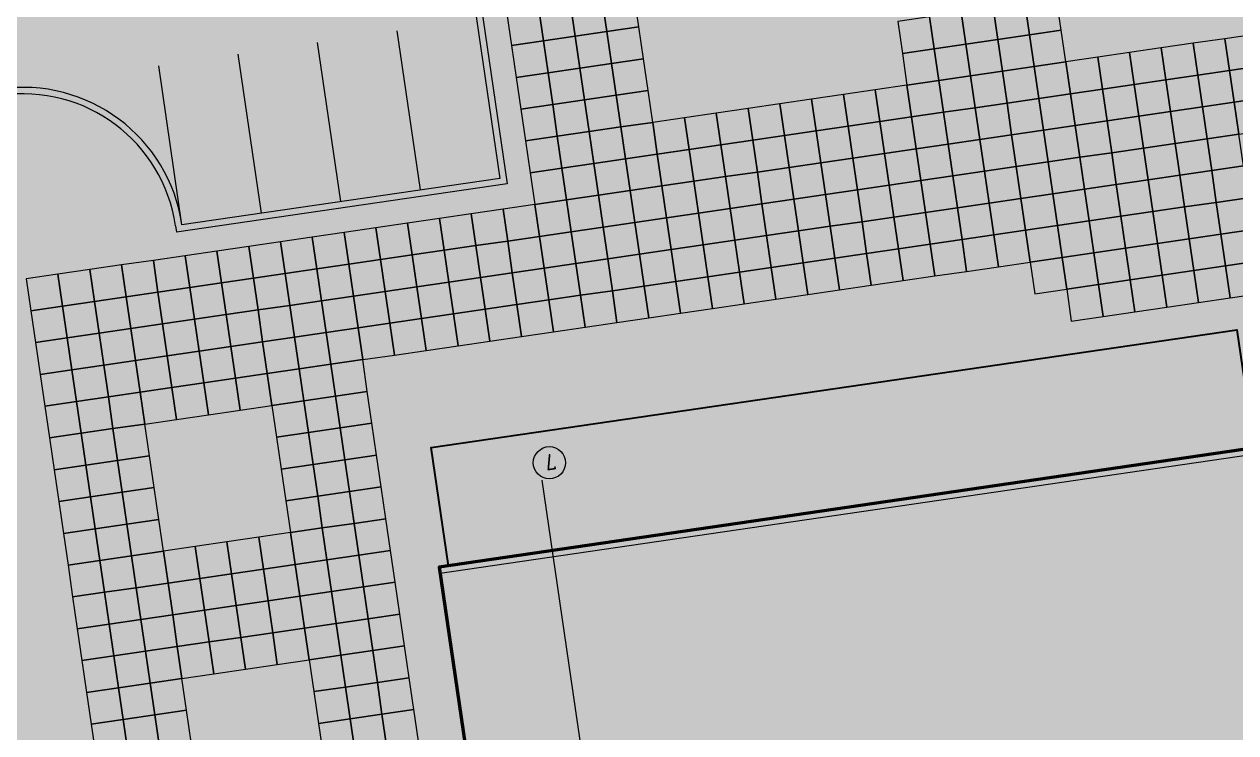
# Model space of a CAD drawing. Header units: metres. Extents: x 2 to 659295185, y -28 to 1124222152.
# Drawn here: x 656880.24 to 656917.95, y 1124441.49 to 1124463.54 of the extents above; entities that cross this region are included whole.
import ezdxf

# ---------------------------------------------------------------- set-up
doc = ezdxf.new("R2010")
doc.units = ezdxf.units.M
doc.header["$MEASUREMENT"] = 0
for name, color, linetype, lineweight in [("a''brocal", 220, 'CONTINUOUS', 15), ('ESCUELA', 7, 'CONTINUOUS', 15), ('estaciomamiento', 8, 'CONTINUOUS', 15)]:
    doc.layers.add(name, color=color, linetype=linetype, lineweight=lineweight)
doc.layers.add('parcela simoncito', color=7, linetype='CONTINUOUS', lineweight=9, true_color=0xe9debe)
doc.styles.add('СПДС', font='isocpeur.ttf')

# ---------------------------------------------------------------- blocks, each defined once
blk = doc.blocks.new('simoncito')
at = {"layer": 'ESCUELA', "linetype": 'Continuous', "lineweight": 0}
blk.add_hatch(color=252, dxfattribs=at).paths.add_polyline_path([(-455.6, -2173.202), (-495.36, -2173.202), (-495.361, -2154.802), (-458.961, -2154.802), (-458.961, -2162.022), (-455.601, -2162.022)])
at = {"layer": 'ESCUELA', "color": 5, "linetype": 'Continuous', "lineweight": 30}
blk.add_lwpolyline([(-455.887, -2173.202), (-455.89, -2176.921), (-481.237, -2176.912), (-481.237, -2174.202), (-496.047, -2174.202), (-496.046, -2153.802), (-458.847, -2153.802), (-458.847, -2161.022), (-455.887, -2161.022), (-455.887, -2162.022)], dxfattribs=at)
at = {"layer": 'ESCUELA', "color": 1, "linetype": 'Continuous', "lineweight": 0}
for points in [[(-459.161, -2153.802), (-459.16, -2175.418)], [(-498.581, -2173.002), (-455.601, -2173.001)]]:
    blk.add_lwpolyline(points, dxfattribs=at)
at = {"layer": 'ESCUELA', "linetype": 'Continuous', "lineweight": 0}
blk.add_lwpolyline([(-455.6, -2173.202), (-495.36, -2173.202), (-495.361, -2154.802), (-458.961, -2154.802), (-458.961, -2162.022), (-455.601, -2162.022), (-455.6, -2173.202)], dxfattribs=at)
at = {"layer": 'ESCUELA', "linetype": 'Continuous', "lineweight": 50}
blk.add_lwpolyline([(-458.961, -2154.802), (-495.361, -2154.802), (-495.36, -2173.202), (-455.6, -2173.201), (-455.601, -2162.022), (-458.961, -2162.022), (-458.961, -2154.802)], dxfattribs=at)
at = {"layer": 'ESCUELA', "color": 1, "linetype": 'Continuous', "lineweight": 0}
blk.add_circle((-459.461, -2175.918), 0.5, dxfattribs=at)
at = {"layer": 'ESCUELA', "color": 1, "lineweight": 50, "insert": (-459.324, -2175.686), "char_height": 0.5, "width": 0.38012, "attachment_point": 3, "rotation": 359.9979, "style": 'СПДС'}
blk.add_mtext('7', dxfattribs=at)

msp = doc.modelspace()

# ---------------------------------------------------------------- hatches: boundary and pattern name
at = {"layer": 'parcela simoncito'}
h = msp.add_hatch(color=256, dxfattribs=at)
edge = h.paths.add_edge_path()
edge.add_line((656940.076, 1124478.666), (656947.3231, 1124429.0983))
edge.add_line((656947.3231, 1124429.0983), (656892.3966, 1124421.0684))
edge.add_arc((656894.9753, 1124402.8929), 18.3574, 98.07524, 135.22316)
edge.add_line((656881.9442, 1124415.8229), (656874.1358, 1124469.0252))
edge.add_line((656874.1358, 1124469.0252), (656940.076, 1124478.666))

# ---------------------------------------------------------------- linework, layer by layer
at = {"layer": "a''brocal", "linetype": 'Continuous', "ltscale": 0.4, "elevation": 433.2399}
for points in [[(656893.3279, 1124471.8312), (656895.2663, 1124458.572), (656884.9757, 1124457.0676)], [(656893.13, 1124471.8023), (656895.0395, 1124458.741), (656885.1446, 1124457.2945), (656885.1446, 1124457.2945)], [(656884.9468, 1124457.2655), (656884.9757, 1124457.0676)]]:
    msp.add_lwpolyline(points, dxfattribs=at)
at = {"layer": "a''brocal", "linetype": 'Continuous', "ltscale": 0.4}
for radius in [5, 4.8]:
    msp.add_arc((656880.1972, 1124456.5712, 433.2399), radius, 8.31714, 98.31714, dxfattribs=at)
at = {"layer": 'ESCUELA', "color": 248, "lineweight": 9, "ltscale": 100, "elevation": 433.2399}
for points in [[(656899.3637, 1124463.4522), (656899.219, 1124464.4416), (656898.2296, 1124464.297), (656898.3742, 1124463.3075)], [(656912.5162, 1124463.3533), (656912.3716, 1124464.3428), (656911.3821, 1124464.1982), (656911.5268, 1124463.2087)], [(656896.3952, 1124463.0183), (656896.2506, 1124464.0078), (656895.2611, 1124463.8631), (656895.4057, 1124462.8737)], [(656897.3847, 1124463.1629), (656897.2401, 1124464.1524), (656896.2506, 1124464.0078), (656896.3952, 1124463.0183)], [(656898.3742, 1124463.3075), (656898.2296, 1124464.297), (656897.2401, 1124464.1524), (656897.3847, 1124463.1629)], [(656910.5373, 1124463.0641), (656910.3926, 1124464.0536), (656909.4032, 1124463.9089), (656909.5478, 1124462.9194)], [(656911.5268, 1124463.2087), (656911.3821, 1124464.1982), (656910.3926, 1124464.0536), (656910.5373, 1124463.0641)], [(656908.5583, 1124462.7749), (656908.4137, 1124463.7644), (656907.4242, 1124463.6198), (656907.5688, 1124462.6303)], [(656909.5478, 1124462.9194), (656909.4032, 1124463.9089), (656908.4137, 1124463.7643), (656908.5583, 1124462.7748)], [(656898.5188, 1124462.318), (656898.3742, 1124463.3075), (656897.3847, 1124463.1629), (656897.5293, 1124462.1734)], [(656899.5083, 1124462.4627), (656899.3637, 1124463.4522), (656898.3742, 1124463.3075), (656898.5188, 1124462.318)], [(656911.6714, 1124462.2192), (656911.5268, 1124463.2087), (656910.5373, 1124463.0641), (656910.6819, 1124462.0746)], [(656912.6609, 1124462.3638), (656912.5162, 1124463.3533), (656911.5268, 1124463.2087), (656911.6714, 1124462.2192)], [(656918.7424, 1124462.2421), (656918.5978, 1124463.2316), (656917.6083, 1124463.087), (656917.7529, 1124462.0975)], [(656896.5398, 1124462.0288), (656896.3952, 1124463.0183), (656895.4057, 1124462.8737), (656895.5503, 1124461.8842)], [(656897.5293, 1124462.1734), (656897.3847, 1124463.1629), (656896.3952, 1124463.0183), (656896.5398, 1124462.0288)], [(656909.6924, 1124461.93), (656909.5478, 1124462.9195), (656908.5583, 1124462.7748), (656908.7029, 1124461.7853)], [(656910.6819, 1124462.0746), (656910.5373, 1124463.0641), (656909.5478, 1124462.9195), (656909.6924, 1124461.93)], [(656916.7634, 1124461.9529), (656916.6188, 1124462.9423), (656915.6293, 1124462.7977), (656915.7739, 1124461.8082)], [(656917.7529, 1124462.0975), (656917.6083, 1124463.087), (656916.6188, 1124462.9423), (656916.7634, 1124461.9529)], [(656899.6529, 1124461.4732), (656899.5083, 1124462.4627), (656898.5188, 1124462.3181), (656898.6634, 1124461.3286)], [(656908.7029, 1124461.7854), (656908.5583, 1124462.7749), (656907.5688, 1124462.6303), (656907.7134, 1124461.6408)], [(656913.795, 1124461.519), (656913.6503, 1124462.5085), (656912.6609, 1124462.3638), (656912.8055, 1124461.3744)], [(656914.7845, 1124461.6636), (656914.6398, 1124462.6531), (656913.6503, 1124462.5085), (656913.795, 1124461.519)], [(656915.7739, 1124461.8082), (656915.6293, 1124462.7977), (656914.6398, 1124462.6531), (656914.7845, 1124461.6636)], [(656897.6739, 1124461.1839), (656897.5293, 1124462.1734), (656896.5398, 1124462.0288), (656896.6845, 1124461.0393)], [(656898.6634, 1124461.3286), (656898.5188, 1124462.3181), (656897.5293, 1124462.1734), (656897.6739, 1124461.1839)], [(656910.8265, 1124461.0851), (656910.6819, 1124462.0746), (656909.6924, 1124461.93), (656909.837, 1124460.9405)], [(656911.816, 1124461.2297), (656911.6714, 1124462.2192), (656910.6819, 1124462.0746), (656910.8265, 1124461.0851)], [(656912.8055, 1124461.3744), (656912.6609, 1124462.3638), (656911.6714, 1124462.2192), (656911.816, 1124461.2297)], [(656917.8975, 1124461.108), (656917.7529, 1124462.0975), (656916.7634, 1124461.9529), (656916.9081, 1124460.9634)], [(656918.887, 1124461.2526), (656918.7424, 1124462.2421), (656917.7529, 1124462.0975), (656917.8975, 1124461.108)], [(656896.6845, 1124461.0393), (656896.5398, 1124462.0288), (656895.5503, 1124461.8842), (656895.695, 1124460.8947)], [(656908.8475, 1124460.7959), (656908.7029, 1124461.7853), (656907.7134, 1124461.6407), (656907.8581, 1124460.6512)], [(656909.837, 1124460.9405), (656909.6924, 1124461.93), (656908.7029, 1124461.7853), (656908.8475, 1124460.7959)], [(656915.9186, 1124460.8188), (656915.7739, 1124461.8082), (656914.7845, 1124461.6636), (656914.9291, 1124460.6741)], [(656916.9081, 1124460.9634), (656916.7634, 1124461.9529), (656915.7739, 1124461.8082), (656915.9186, 1124460.8188)], [(656898.808, 1124460.3391), (656898.6634, 1124461.3286), (656897.6739, 1124461.184), (656897.8186, 1124460.1945)], [(656899.7975, 1124460.4837), (656899.6529, 1124461.4732), (656898.6634, 1124461.3286), (656898.808, 1124460.3391)], [(656905.8791, 1124460.362), (656905.7345, 1124461.3515), (656904.745, 1124461.2068), (656904.8896, 1124460.2174)], [(656906.8686, 1124460.5066), (656906.7239, 1124461.4961), (656905.7345, 1124461.3515), (656905.8791, 1124460.362)], [(656907.8581, 1124460.6512), (656907.7134, 1124461.6407), (656906.7239, 1124461.4961), (656906.8686, 1124460.5066)], [(656912.9501, 1124460.3849), (656912.8055, 1124461.3744), (656911.816, 1124461.2297), (656911.9606, 1124460.2403)], [(656913.9396, 1124460.5295), (656913.795, 1124461.519), (656912.8055, 1124461.3744), (656912.9501, 1124460.3849)], [(656914.9291, 1124460.6741), (656914.7845, 1124461.6636), (656913.795, 1124461.519), (656913.9396, 1124460.5295)], [(656896.8291, 1124460.0498), (656896.6845, 1124461.0393), (656895.695, 1124460.8947), (656895.8396, 1124459.9052)], [(656897.8186, 1124460.1945), (656897.6739, 1124461.184), (656896.6845, 1124461.0393), (656896.8291, 1124460.0498)], [(656903.9001, 1124460.0727), (656903.7555, 1124461.0622), (656902.766, 1124460.9176), (656902.9106, 1124459.9281)], [(656904.8896, 1124460.2174), (656904.745, 1124461.2068), (656903.7555, 1124461.0622), (656903.9001, 1124460.0727)], [(656909.9817, 1124459.951), (656909.837, 1124460.9405), (656908.8475, 1124460.7959), (656908.9922, 1124459.8064)], [(656910.9711, 1124460.0956), (656910.8265, 1124461.0851), (656909.837, 1124460.9405), (656909.9817, 1124459.951)], [(656911.9606, 1124460.2403), (656911.816, 1124461.2297), (656910.8265, 1124461.0851), (656910.9711, 1124460.0956)], [(656917.0527, 1124459.9739), (656916.9081, 1124460.9634), (656915.9186, 1124460.8188), (656916.0632, 1124459.8293)], [(656918.0422, 1124460.1185), (656917.8975, 1124461.108), (656916.9081, 1124460.9634), (656917.0527, 1124459.9739)], [(656919.0317, 1124460.2631), (656918.887, 1124461.2526), (656917.8975, 1124461.108), (656918.0422, 1124460.1185)], [(656900.9316, 1124459.6389), (656900.787, 1124460.6283), (656899.7975, 1124460.4837), (656899.9422, 1124459.4942)], [(656901.9211, 1124459.7835), (656901.7765, 1124460.773), (656900.787, 1124460.6283), (656900.9316, 1124459.6389)], [(656902.9106, 1124459.9281), (656902.766, 1124460.9176), (656901.7765, 1124460.773), (656901.9211, 1124459.7835)], [(656908.0027, 1124459.6617), (656907.8581, 1124460.6512), (656906.8686, 1124460.5066), (656907.0132, 1124459.5171)], [(656908.9922, 1124459.8064), (656908.8475, 1124460.7959), (656907.8581, 1124460.6512), (656908.0027, 1124459.6617)], [(656915.0737, 1124459.6846), (656914.9291, 1124460.6741), (656913.9396, 1124460.5295), (656914.0842, 1124459.54)], [(656916.0632, 1124459.8293), (656915.9186, 1124460.8188), (656914.9291, 1124460.6741), (656915.0737, 1124459.6846)], [(656897.9632, 1124459.205), (656897.8186, 1124460.1945), (656896.8291, 1124460.0498), (656896.9737, 1124459.0604)], [(656898.9527, 1124459.3496), (656898.808, 1124460.3391), (656897.8186, 1124460.1945), (656897.9632, 1124459.205)], [(656899.9422, 1124459.4942), (656899.7975, 1124460.4837), (656898.808, 1124460.3391), (656898.9527, 1124459.3496)], [(656905.0342, 1124459.2279), (656904.8896, 1124460.2174), (656903.9001, 1124460.0727), (656904.0447, 1124459.0833)], [(656906.0237, 1124459.3725), (656905.8791, 1124460.362), (656904.8896, 1124460.2174), (656905.0342, 1124459.2279)], [(656907.0132, 1124459.5171), (656906.8686, 1124460.5066), (656905.8791, 1124460.362), (656906.0237, 1124459.3725)], [(656912.1052, 1124459.2508), (656911.9606, 1124460.2403), (656910.9711, 1124460.0956), (656911.1158, 1124459.1061)], [(656913.0947, 1124459.3954), (656912.9501, 1124460.3849), (656911.9606, 1124460.2403), (656912.1052, 1124459.2508)], [(656914.0842, 1124459.54), (656913.9396, 1124460.5295), (656912.9501, 1124460.3849), (656913.0947, 1124459.3954)], [(656896.9737, 1124459.0604), (656896.8291, 1124460.0498), (656895.8396, 1124459.9052), (656895.9842, 1124458.9157)], [(656903.0552, 1124458.9386), (656902.9106, 1124459.9281), (656901.9211, 1124459.7835), (656902.0658, 1124458.794)], [(656904.0447, 1124459.0833), (656903.9001, 1124460.0727), (656902.9106, 1124459.9281), (656903.0552, 1124458.9386)], [(656909.1368, 1124458.8169), (656908.9922, 1124459.8064), (656908.0027, 1124459.6618), (656908.1473, 1124458.6723)], [(656910.1263, 1124458.9615), (656909.9816, 1124459.951), (656908.9922, 1124459.8064), (656909.1368, 1124458.8169)], [(656911.1158, 1124459.1061), (656910.9711, 1124460.0956), (656909.9816, 1124459.951), (656910.1263, 1124458.9615)], [(656916.2078, 1124458.8398), (656916.0632, 1124459.8293), (656915.0737, 1124459.6847), (656915.2183, 1124458.6952)], [(656917.1973, 1124458.9844), (656917.0527, 1124459.9739), (656916.0632, 1124459.8293), (656916.2078, 1124458.8398)], [(656918.1868, 1124459.129), (656918.0422, 1124460.1185), (656917.0527, 1124459.9739), (656917.1973, 1124458.9844)], [(656900.0868, 1124458.5048), (656899.9422, 1124459.4942), (656898.9527, 1124459.3496), (656899.0973, 1124458.3601)], [(656901.0763, 1124458.6494), (656900.9316, 1124459.6389), (656899.9422, 1124459.4942), (656900.0868, 1124458.5048)], [(656902.0658, 1124458.794), (656901.9211, 1124459.7835), (656900.9316, 1124459.6389), (656901.0763, 1124458.6494)], [(656907.1578, 1124458.5277), (656907.0132, 1124459.5171), (656906.0237, 1124459.3725), (656906.1683, 1124458.383)], [(656908.1473, 1124458.6723), (656908.0027, 1124459.6618), (656907.0132, 1124459.5171), (656907.1578, 1124458.5276)], [(656914.2288, 1124458.5505), (656914.0842, 1124459.54), (656913.0947, 1124459.3954), (656913.2394, 1124458.4059)], [(656915.2183, 1124458.6952), (656915.0737, 1124459.6847), (656914.0842, 1124459.54), (656914.2288, 1124458.5505)], [(656897.1183, 1124458.0709), (656896.9737, 1124459.0604), (656895.9842, 1124458.9157), (656896.1288, 1124457.9262)], [(656898.1078, 1124458.2155), (656897.9632, 1124459.205), (656896.9737, 1124459.0604), (656897.1183, 1124458.0709)], [(656899.0973, 1124458.3601), (656898.9527, 1124459.3496), (656897.9632, 1124459.205), (656898.1078, 1124458.2155)], [(656904.1894, 1124458.0938), (656904.0447, 1124459.0833), (656903.0552, 1124458.9386), (656903.1999, 1124457.9492)], [(656905.1788, 1124458.2384), (656905.0342, 1124459.2279), (656904.0447, 1124459.0833), (656904.1894, 1124458.0938)], [(656906.1683, 1124458.383), (656906.0237, 1124459.3725), (656905.0342, 1124459.2279), (656905.1788, 1124458.2384)], [(656911.2604, 1124458.1167), (656911.1158, 1124459.1062), (656910.1263, 1124458.9615), (656910.2709, 1124457.972)], [(656912.2499, 1124458.2613), (656912.1052, 1124459.2508), (656911.1158, 1124459.1062), (656911.2604, 1124458.1167)], [(656913.2394, 1124458.4059), (656913.0947, 1124459.3954), (656912.1052, 1124459.2508), (656912.2499, 1124458.2613)], [(656918.3314, 1124458.1396), (656918.1868, 1124459.1291), (656917.1973, 1124458.9844), (656917.3419, 1124457.9949)], [(656902.2104, 1124457.8045), (656902.0658, 1124458.794), (656901.0763, 1124458.6494), (656901.2209, 1124457.6599)], [(656903.1999, 1124457.9491), (656903.0552, 1124458.9386), (656902.0658, 1124458.794), (656902.2104, 1124457.8045)], [(656908.2919, 1124457.6828), (656908.1473, 1124458.6723), (656907.1578, 1124458.5277), (656907.3024, 1124457.5382)], [(656909.2814, 1124457.8274), (656909.1368, 1124458.8169), (656908.1473, 1124458.6723), (656908.2919, 1124457.6828)], [(656910.2709, 1124457.972), (656910.1263, 1124458.9615), (656909.1368, 1124458.8169), (656909.2814, 1124457.8274)], [(656915.363, 1124457.7057), (656915.2183, 1124458.6952), (656914.2288, 1124458.5506), (656914.3735, 1124457.5611)], [(656916.3524, 1124457.8503), (656916.2078, 1124458.8398), (656915.2183, 1124458.6952), (656915.363, 1124457.7057)], [(656917.3419, 1124457.9949), (656917.1973, 1124458.9844), (656916.2078, 1124458.8398), (656916.3524, 1124457.8503)], [(656899.2419, 1124457.3707), (656899.0973, 1124458.3601), (656898.1078, 1124458.2155), (656898.2524, 1124457.226)], [(656900.2314, 1124457.5153), (656900.0868, 1124458.5048), (656899.0973, 1124458.3601), (656899.2419, 1124457.3707)], [(656901.2209, 1124457.6599), (656901.0763, 1124458.6494), (656900.0868, 1124458.5048), (656900.2314, 1124457.5153)], [(656906.313, 1124457.3936), (656906.1683, 1124458.383), (656905.1788, 1124458.2384), (656905.3235, 1124457.2489)], [(656907.3024, 1124457.5382), (656907.1578, 1124458.5277), (656906.1683, 1124458.383), (656906.313, 1124457.3936)], [(656913.384, 1124457.4164), (656913.2394, 1124458.4059), (656912.2499, 1124458.2613), (656912.3945, 1124457.2718)], [(656914.3735, 1124457.5611), (656914.2288, 1124458.5506), (656913.2394, 1124458.4059), (656913.384, 1124457.4164)], [(656896.2735, 1124456.9368), (656896.1288, 1124457.9263), (656895.1394, 1124457.7816), (656895.284, 1124456.7922)], [(656897.2629, 1124457.0814), (656897.1183, 1124458.0709), (656896.1288, 1124457.9263), (656896.2735, 1124456.9368)], [(656898.2524, 1124457.226), (656898.1078, 1124458.2155), (656897.1183, 1124458.0709), (656897.2629, 1124457.0814)], [(656903.3445, 1124456.9597), (656903.1999, 1124457.9492), (656902.2104, 1124457.8045), (656902.355, 1124456.815)], [(656904.334, 1124457.1043), (656904.1894, 1124458.0938), (656903.1999, 1124457.9492), (656903.3445, 1124456.9597)], [(656905.3235, 1124457.2489), (656905.1788, 1124458.2384), (656904.1894, 1124458.0938), (656904.334, 1124457.1043)], [(656910.4155, 1124456.9826), (656910.2709, 1124457.9721), (656909.2814, 1124457.8274), (656909.426, 1124456.8379)], [(656911.405, 1124457.1272), (656911.2604, 1124458.1167), (656910.2709, 1124457.9721), (656910.4155, 1124456.9826)], [(656912.3945, 1124457.2718), (656912.2499, 1124458.2613), (656911.2604, 1124458.1167), (656911.405, 1124457.1272)], [(656917.4866, 1124457.0055), (656917.3419, 1124457.9949), (656916.3524, 1124457.8503), (656916.4971, 1124456.8608)], [(656918.476, 1124457.1501), (656918.3314, 1124458.1396), (656917.3419, 1124457.9949), (656917.4866, 1124457.0055)], [(656894.2945, 1124456.6475), (656894.1499, 1124457.637), (656893.1604, 1124457.4924), (656893.305, 1124456.5029)], [(656895.284, 1124456.7922), (656895.1394, 1124457.7816), (656894.1499, 1124457.637), (656894.2945, 1124456.6475)], [(656901.3655, 1124456.6704), (656901.2209, 1124457.6599), (656900.2314, 1124457.5153), (656900.376, 1124456.5258)], [(656902.355, 1124456.815), (656902.2104, 1124457.8045), (656901.2209, 1124457.6599), (656901.3655, 1124456.6704)], [(656907.4471, 1124456.5487), (656907.3024, 1124457.5382), (656906.313, 1124457.3936), (656906.4576, 1124456.4041)], [(656908.4365, 1124456.6933), (656908.2919, 1124457.6828), (656907.3024, 1124457.5382), (656907.4471, 1124456.5487)], [(656909.426, 1124456.8379), (656909.2814, 1124457.8274), (656908.2919, 1124457.6828), (656908.4365, 1124456.6933)], [(656914.5181, 1124456.5716), (656914.3735, 1124457.5611), (656913.384, 1124457.4164), (656913.5286, 1124456.427)], [(656915.5076, 1124456.7162), (656915.363, 1124457.7057), (656914.3735, 1124457.5611), (656914.5181, 1124456.5716)], [(656916.4971, 1124456.8608), (656916.3524, 1124457.8503), (656915.363, 1124457.7057), (656915.5076, 1124456.7162)], [(656891.326, 1124456.2137), (656891.1814, 1124457.2032), (656890.1919, 1124457.0585), (656890.3365, 1124456.069)], [(656892.3155, 1124456.3583), (656892.1709, 1124457.3478), (656891.1814, 1124457.2031), (656891.326, 1124456.2137)], [(656893.305, 1124456.5029), (656893.1604, 1124457.4924), (656892.1709, 1124457.3478), (656892.3155, 1124456.3583)], [(656898.3971, 1124456.2366), (656898.2524, 1124457.226), (656897.2629, 1124457.0814), (656897.4076, 1124456.0919)], [(656899.3865, 1124456.3812), (656899.2419, 1124457.3707), (656898.2524, 1124457.226), (656898.3971, 1124456.2366)], [(656900.376, 1124456.5258), (656900.2314, 1124457.5153), (656899.2419, 1124457.3707), (656899.3865, 1124456.3812)], [(656905.4681, 1124456.2594), (656905.3235, 1124457.2489), (656904.334, 1124457.1043), (656904.4786, 1124456.1148)], [(656906.4576, 1124456.4041), (656906.313, 1124457.3936), (656905.3235, 1124457.2489), (656905.4681, 1124456.2594)], [(656912.5391, 1124456.2823), (656912.3945, 1124457.2718), (656911.405, 1124457.1272), (656911.5496, 1124456.1377)], [(656913.5286, 1124456.427), (656913.384, 1124457.4164), (656912.3945, 1124457.2718), (656912.5391, 1124456.2823)], [(656889.3471, 1124455.9244), (656889.2024, 1124456.9139), (656888.2129, 1124456.7693), (656888.3576, 1124455.7798)], [(656890.3365, 1124456.069), (656890.1919, 1124457.0585), (656889.2024, 1124456.9139), (656889.3471, 1124455.9244)], [(656895.4286, 1124455.8027), (656895.284, 1124456.7922), (656894.2945, 1124456.6475), (656894.4391, 1124455.658)], [(656896.4181, 1124455.9473), (656896.2735, 1124456.9368), (656895.284, 1124456.7922), (656895.4286, 1124455.8027)], [(656897.4076, 1124456.0919), (656897.2629, 1124457.0814), (656896.2735, 1124456.9368), (656896.4181, 1124455.9473)], [(656902.4996, 1124455.8256), (656902.355, 1124456.8151), (656901.3655, 1124456.6704), (656901.5101, 1124455.6809)], [(656903.4891, 1124455.9702), (656903.3445, 1124456.9597), (656902.355, 1124456.8151), (656902.4996, 1124455.8256)], [(656904.4786, 1124456.1148), (656904.334, 1124457.1043), (656903.3445, 1124456.9597), (656903.4891, 1124455.9702)], [(656909.5707, 1124455.8485), (656909.426, 1124456.8379), (656908.4365, 1124456.6933), (656908.5812, 1124455.7038)], [(656910.5601, 1124455.9931), (656910.4155, 1124456.9826), (656909.426, 1124456.8379), (656909.5707, 1124455.8485)], [(656911.5496, 1124456.1377), (656911.405, 1124457.1272), (656910.4155, 1124456.9826), (656910.5601, 1124455.9931)], [(656916.6417, 1124455.8714), (656916.4971, 1124456.8608), (656915.5076, 1124456.7162), (656915.6522, 1124455.7267)], [(656917.6312, 1124456.016), (656917.4866, 1124457.0055), (656916.4971, 1124456.8608), (656916.6417, 1124455.8714)], [(656918.6207, 1124456.1606), (656918.476, 1124457.1501), (656917.4866, 1124457.0055), (656917.6312, 1124456.016)], [(656886.3786, 1124455.4906), (656886.234, 1124456.48), (656885.2445, 1124456.3354), (656885.3891, 1124455.3459)], [(656887.3681, 1124455.6352), (656887.2235, 1124456.6247), (656886.234, 1124456.48), (656886.3786, 1124455.4905)], [(656888.3576, 1124455.7798), (656888.2129, 1124456.7693), (656887.2235, 1124456.6247), (656887.3681, 1124455.6352)], [(656893.4496, 1124455.5134), (656893.305, 1124456.5029), (656892.3155, 1124456.3583), (656892.4601, 1124455.3688)], [(656894.4391, 1124455.658), (656894.2945, 1124456.6475), (656893.305, 1124456.5029), (656893.4496, 1124455.5134)], [(656900.5207, 1124455.5363), (656900.376, 1124456.5258), (656899.3865, 1124456.3812), (656899.5312, 1124455.3917)], [(656901.5101, 1124455.6809), (656901.3655, 1124456.6704), (656900.376, 1124456.5258), (656900.5207, 1124455.5363)], [(656907.5917, 1124455.5592), (656907.4471, 1124456.5487), (656906.4576, 1124456.4041), (656906.6022, 1124455.4146)], [(656908.5812, 1124455.7038), (656908.4365, 1124456.6933), (656907.4471, 1124456.5487), (656907.5917, 1124455.5592)], [(656913.6732, 1124455.4375), (656913.5286, 1124456.427), (656912.5391, 1124456.2823), (656912.6837, 1124455.2928)], [(656914.6627, 1124455.5821), (656914.5181, 1124456.5716), (656913.5286, 1124456.427), (656913.6732, 1124455.4375)], [(656915.6522, 1124455.7267), (656915.5076, 1124456.7162), (656914.5181, 1124456.5716), (656914.6627, 1124455.5821)], [(656883.4102, 1124455.0564), (656883.2655, 1124456.0459), (656882.2761, 1124455.9013), (656882.4207, 1124454.9118)], [(656884.3996, 1124455.2013), (656884.255, 1124456.1908), (656883.2655, 1124456.0462), (656883.4101, 1124455.0567)], [(656885.3891, 1124455.3459), (656885.2445, 1124456.3354), (656884.255, 1124456.1908), (656884.3996, 1124455.2013)], [(656890.4812, 1124455.0796), (656890.3365, 1124456.069), (656889.3471, 1124455.9244), (656889.4917, 1124454.9349)], [(656891.4707, 1124455.2242), (656891.326, 1124456.2137), (656890.3365, 1124456.069), (656890.4812, 1124455.0796)], [(656892.4601, 1124455.3688), (656892.3155, 1124456.3583), (656891.326, 1124456.2137), (656891.4707, 1124455.2242)], [(656897.5522, 1124455.1024), (656897.4076, 1124456.0919), (656896.4181, 1124455.9473), (656896.5627, 1124454.9578)], [(656898.5417, 1124455.2471), (656898.3971, 1124456.2366), (656897.4076, 1124456.0919), (656897.5522, 1124455.1024)], [(656899.5312, 1124455.3917), (656899.3865, 1124456.3812), (656898.3971, 1124456.2366), (656898.5417, 1124455.2471)], [(656904.6232, 1124455.1253), (656904.4786, 1124456.1148), (656903.4891, 1124455.9702), (656903.6337, 1124454.9807)], [(656905.6127, 1124455.27), (656905.4681, 1124456.2594), (656904.4786, 1124456.1148), (656904.6232, 1124455.1253)], [(656906.6022, 1124455.4146), (656906.4576, 1124456.4041), (656905.4681, 1124456.2594), (656905.6127, 1124455.27)], [(656912.6837, 1124455.2928), (656912.5391, 1124456.2823), (656911.5496, 1124456.1377), (656911.6943, 1124455.1482)], [(656918.7653, 1124455.1711), (656918.6207, 1124456.1606), (656917.6312, 1124456.016), (656917.7758, 1124455.0265)], [(656881.4312, 1124454.7672), (656881.2866, 1124455.7566), (656880.2971, 1124455.612), (656880.4417, 1124454.6225)], [(656882.4207, 1124454.9118), (656882.2761, 1124455.9013), (656881.2866, 1124455.7566), (656881.4312, 1124454.7672)], [(656888.5022, 1124454.7903), (656888.3576, 1124455.7798), (656887.3681, 1124455.6352), (656887.5127, 1124454.6457)], [(656889.4917, 1124454.9349), (656889.3471, 1124455.9244), (656888.3576, 1124455.7798), (656888.5022, 1124454.7903)], [(656894.5837, 1124454.6686), (656894.4391, 1124455.6581), (656893.4496, 1124455.5134), (656893.5942, 1124454.5239)], [(656895.5732, 1124454.8132), (656895.4286, 1124455.8027), (656894.4391, 1124455.6581), (656894.5837, 1124454.6686)], [(656896.5627, 1124454.9578), (656896.4181, 1124455.9473), (656895.4286, 1124455.8027), (656895.5732, 1124454.8132)], [(656901.6548, 1124454.6915), (656901.5101, 1124455.6809), (656900.5207, 1124455.5363), (656900.6653, 1124454.5468)], [(656902.6443, 1124454.8361), (656902.4996, 1124455.8256), (656901.5101, 1124455.6809), (656901.6548, 1124454.6915)], [(656903.6337, 1124454.9807), (656903.4891, 1124455.9702), (656902.4996, 1124455.8256), (656902.6443, 1124454.8361)], [(656915.7968, 1124454.7372), (656915.6522, 1124455.7267), (656914.6627, 1124455.5821), (656914.8073, 1124454.5926)], [(656916.7863, 1124454.8819), (656916.6417, 1124455.8714), (656915.6522, 1124455.7267), (656915.7968, 1124454.7372)], [(656917.7758, 1124455.0265), (656917.6312, 1124456.016), (656916.6417, 1124455.8714), (656916.7863, 1124454.8819)], [(656885.5337, 1124454.3564), (656885.3891, 1124455.3459), (656884.3996, 1124455.2013), (656884.5442, 1124454.2118)], [(656886.5232, 1124454.5011), (656886.3786, 1124455.4906), (656885.3891, 1124455.3459), (656885.5337, 1124454.3564)], [(656887.5127, 1124454.6457), (656887.3681, 1124455.6352), (656886.3786, 1124455.4905), (656886.5232, 1124454.5011)], [(656892.6048, 1124454.3793), (656892.4601, 1124455.3688), (656891.4707, 1124455.2242), (656891.6153, 1124454.2347)], [(656893.5942, 1124454.5239), (656893.4496, 1124455.5134), (656892.4601, 1124455.3688), (656892.6048, 1124454.3793)], [(656899.6758, 1124454.4022), (656899.5312, 1124455.3917), (656898.5417, 1124455.2471), (656898.6863, 1124454.2576)], [(656900.6653, 1124454.5468), (656900.5207, 1124455.5363), (656899.5312, 1124455.3917), (656899.6758, 1124454.4022)], [(656913.8179, 1124454.448), (656913.6732, 1124455.4375), (656912.6837, 1124455.2928), (656912.8284, 1124454.3034)], [(656914.8073, 1124454.5926), (656914.6627, 1124455.5821), (656913.6732, 1124455.4375), (656913.8179, 1124454.448)], [(656882.5653, 1124453.9223), (656882.4207, 1124454.9118), (656881.4312, 1124454.7672), (656881.5758, 1124453.7777)], [(656883.5548, 1124454.0669), (656883.4102, 1124455.0564), (656882.4207, 1124454.9118), (656882.5653, 1124453.9223)], [(656884.5442, 1124454.2118), (656884.3996, 1124455.2013), (656883.4101, 1124455.0567), (656883.5548, 1124454.0672)], [(656889.6363, 1124453.9455), (656889.4917, 1124454.9349), (656888.5022, 1124454.7903), (656888.6468, 1124453.8008)], [(656890.6258, 1124454.0901), (656890.4812, 1124455.0796), (656889.4917, 1124454.9349), (656889.6363, 1124453.9454)], [(656891.6153, 1124454.2347), (656891.4707, 1124455.2242), (656890.4812, 1124455.0796), (656890.6258, 1124454.0901)], [(656896.7073, 1124453.9683), (656896.5627, 1124454.9578), (656895.5732, 1124454.8132), (656895.7178, 1124453.8237)], [(656897.6968, 1124454.113), (656897.5522, 1124455.1024), (656896.5627, 1124454.9578), (656896.7073, 1124453.9683)], [(656898.6863, 1124454.2576), (656898.5417, 1124455.2471), (656897.5522, 1124455.1024), (656897.6968, 1124454.113)], [(656881.5758, 1124453.7777), (656881.4312, 1124454.7672), (656880.4417, 1124454.6225), (656880.5863, 1124453.633)], [(656887.6573, 1124453.6562), (656887.5127, 1124454.6457), (656886.5232, 1124454.5011), (656886.6678, 1124453.5116)], [(656888.6468, 1124453.8008), (656888.5022, 1124454.7903), (656887.5127, 1124454.6457), (656887.6573, 1124453.6562)], [(656893.7389, 1124453.5345), (656893.5942, 1124454.5239), (656892.6048, 1124454.3793), (656892.7494, 1124453.3898)], [(656894.7284, 1124453.6791), (656894.5837, 1124454.6686), (656893.5942, 1124454.5239), (656893.7389, 1124453.5345)], [(656895.7178, 1124453.8237), (656895.5732, 1124454.8132), (656894.5837, 1124454.6686), (656894.7284, 1124453.6791)], [(656884.6889, 1124453.2223), (656884.5442, 1124454.2118), (656883.5548, 1124454.0672), (656883.6994, 1124453.0777)], [(656885.6784, 1124453.367), (656885.5337, 1124454.3565), (656884.5442, 1124454.2118), (656884.6889, 1124453.2223)], [(656886.6678, 1124453.5116), (656886.5232, 1124454.5011), (656885.5337, 1124454.3565), (656885.6784, 1124453.367)], [(656891.7599, 1124453.2452), (656891.6153, 1124454.2347), (656890.6258, 1124454.0901), (656890.7704, 1124453.1006)], [(656892.7494, 1124453.3898), (656892.6048, 1124454.3793), (656891.6153, 1124454.2347), (656891.7599, 1124453.2452)], [(656881.7204, 1124452.7885), (656881.5758, 1124453.778), (656880.5863, 1124453.6333), (656880.7309, 1124452.6438)], [(656882.7099, 1124452.9331), (656882.5653, 1124453.9226), (656881.5758, 1124453.778), (656881.7204, 1124452.7885)], [(656883.6994, 1124453.0777), (656883.5548, 1124454.0672), (656882.5653, 1124453.9226), (656882.7099, 1124452.9331)], [(656888.7914, 1124452.8113), (656888.6468, 1124453.8008), (656887.6573, 1124453.6562), (656887.802, 1124452.6667)], [(656889.7809, 1124452.956), (656889.6363, 1124453.9455), (656888.6468, 1124453.8008), (656888.7914, 1124452.8113)], [(656890.7704, 1124453.1006), (656890.6258, 1124454.0901), (656889.6363, 1124453.9454), (656889.7809, 1124452.956)], [(656886.8125, 1124452.5221), (656886.6678, 1124453.5116), (656885.6784, 1124453.367), (656885.823, 1124452.3775)], [(656887.802, 1124452.6667), (656887.6573, 1124453.6562), (656886.6678, 1124453.5116), (656886.8125, 1124452.5221)], [(656883.844, 1124452.0882), (656883.6994, 1124453.0777), (656882.7099, 1124452.9331), (656882.8545, 1124451.9436)], [(656884.8335, 1124452.2329), (656884.6889, 1124453.2223), (656883.6994, 1124453.0777), (656883.844, 1124452.0882)], [(656885.823, 1124452.3775), (656885.6784, 1124453.367), (656884.6889, 1124453.2223), (656884.8335, 1124452.2329)], [(656890.915, 1124452.1111), (656890.7704, 1124453.1006), (656889.7809, 1124452.956), (656889.9256, 1124451.9665)], [(656881.865, 1124451.799), (656881.7204, 1124452.7885), (656880.7309, 1124452.6438), (656880.8755, 1124451.6544)], [(656882.8545, 1124451.9436), (656882.7099, 1124452.9331), (656881.7204, 1124452.7885), (656881.865, 1124451.799)], [(656887.9466, 1124451.6772), (656887.802, 1124452.6667), (656886.8125, 1124452.5221), (656886.9571, 1124451.5326)], [(656888.9361, 1124451.8219), (656888.7914, 1124452.8113), (656887.802, 1124452.6667), (656887.9466, 1124451.6772)], [(656889.9256, 1124451.9665), (656889.7809, 1124452.956), (656888.7914, 1124452.8113), (656888.9361, 1124451.8219)], [(656885.9676, 1124451.388), (656885.823, 1124452.3775), (656884.8335, 1124452.2329), (656884.9781, 1124451.2434)], [(656886.9571, 1124451.5326), (656886.8125, 1124452.5221), (656885.823, 1124452.3775), (656885.9676, 1124451.388)], [(656882.9991, 1124450.9541), (656882.8545, 1124451.9436), (656881.865, 1124451.799), (656882.0097, 1124450.8095)], [(656883.9886, 1124451.0988), (656883.844, 1124452.0882), (656882.8545, 1124451.9436), (656882.9991, 1124450.9541)], [(656884.9781, 1124451.2434), (656884.8335, 1124452.2329), (656883.844, 1124452.0882), (656883.9886, 1124451.0988)], [(656890.0702, 1124450.977), (656889.9256, 1124451.9665), (656888.9361, 1124451.8219), (656889.0807, 1124450.8324)], [(656891.0597, 1124451.1216), (656890.915, 1124452.1111), (656889.9256, 1124451.9665), (656890.0702, 1124450.977)], [(656882.0097, 1124450.8095), (656881.865, 1124451.799), (656880.8755, 1124451.6544), (656881.0202, 1124450.6649)], [(656889.0807, 1124450.8324), (656888.9361, 1124451.8219), (656887.9466, 1124451.6772), (656888.0912, 1124450.6878)], [(656882.1543, 1124449.82), (656882.0097, 1124450.8095), (656881.0202, 1124450.6649), (656881.1648, 1124449.6754)], [(656883.1438, 1124449.9646), (656882.9991, 1124450.9541), (656882.0097, 1124450.8095), (656882.1543, 1124449.82)], [(656884.1333, 1124450.1093), (656883.9886, 1124451.0988), (656882.9991, 1124450.9541), (656883.1438, 1124449.9646)], [(656889.2253, 1124449.8429), (656889.0807, 1124450.8324), (656888.0912, 1124450.6878), (656888.2358, 1124449.6983)], [(656890.2148, 1124449.9875), (656890.0702, 1124450.977), (656889.0807, 1124450.8324), (656889.2253, 1124449.8429)], [(656891.2043, 1124450.1321), (656891.0597, 1124451.1216), (656890.0702, 1124450.977), (656890.2148, 1124449.9875)], [(656884.2779, 1124449.1198), (656884.1333, 1124450.1093), (656883.1438, 1124449.9647), (656883.2884, 1124448.9752)], [(656891.3489, 1124449.1427), (656891.2043, 1124450.1322), (656890.2148, 1124449.9875), (656890.3594, 1124448.998)], [(656882.2989, 1124448.8305), (656882.1543, 1124449.82), (656881.1648, 1124449.6754), (656881.3094, 1124448.6859)], [(656883.2884, 1124448.9752), (656883.1438, 1124449.9647), (656882.1543, 1124449.82), (656882.2989, 1124448.8305)], [(656889.3699, 1124448.8534), (656889.2253, 1124449.8429), (656888.2358, 1124449.6983), (656888.3804, 1124448.7088)], [(656890.3594, 1124448.998), (656890.2148, 1124449.9875), (656889.2253, 1124449.8429), (656889.3699, 1124448.8534)], [(656883.433, 1124447.9857), (656883.2884, 1124448.9752), (656882.2989, 1124448.8305), (656882.4435, 1124447.8411)], [(656884.4225, 1124448.1303), (656884.2779, 1124449.1198), (656883.2884, 1124448.9752), (656883.433, 1124447.9857)], [(656890.504, 1124448.0086), (656890.3594, 1124448.9981), (656889.3699, 1124448.8534), (656889.5146, 1124447.8639)], [(656891.4935, 1124448.1532), (656891.3489, 1124449.1427), (656890.3594, 1124448.998), (656890.504, 1124448.0086)], [(656882.4435, 1124447.8411), (656882.2989, 1124448.8305), (656881.3094, 1124448.6859), (656881.454, 1124447.6964)], [(656889.5146, 1124447.8639), (656889.3699, 1124448.8534), (656888.3804, 1124448.7088), (656888.5251, 1124447.7193)], [(656884.5671, 1124447.1408), (656884.4225, 1124448.1303), (656883.433, 1124447.9857), (656883.5776, 1124446.9962)], [(656891.6382, 1124447.1637), (656891.4935, 1124448.1532), (656890.504, 1124448.0086), (656890.6487, 1124447.0191)], [(656882.5882, 1124446.8516), (656882.4435, 1124447.8411), (656881.454, 1124447.6964), (656881.5987, 1124446.707)], [(656883.5776, 1124446.9962), (656883.433, 1124447.9857), (656882.4435, 1124447.8411), (656882.5882, 1124446.8516)], [(656889.6592, 1124446.8745), (656889.5146, 1124447.8639), (656888.5251, 1124447.7193), (656888.6697, 1124446.7298)], [(656890.6487, 1124447.0191), (656890.504, 1124448.0086), (656889.5146, 1124447.8639), (656889.6592, 1124446.8745)], [(656886.6907, 1124446.4406), (656886.5461, 1124447.4301), (656885.5566, 1124447.2855), (656885.7012, 1124446.296)], [(656887.6802, 1124446.5852), (656887.5356, 1124447.5747), (656886.5461, 1124447.4301), (656886.6907, 1124446.4406)], [(656888.6697, 1124446.7298), (656888.5251, 1124447.7193), (656887.5356, 1124447.5747), (656887.6802, 1124446.5852)], [(656883.7223, 1124446.0067), (656883.5776, 1124446.9962), (656882.5882, 1124446.8516), (656882.7328, 1124445.8621)], [(656884.7117, 1124446.1514), (656884.5671, 1124447.1408), (656883.5776, 1124446.9962), (656883.7223, 1124446.0067)], [(656885.7012, 1124446.296), (656885.5566, 1124447.2855), (656884.5671, 1124447.1408), (656884.7117, 1124446.1514)], [(656890.7933, 1124446.0296), (656890.6487, 1124447.0191), (656889.6592, 1124446.8745), (656889.8038, 1124445.885)], [(656891.7828, 1124446.1742), (656891.6382, 1124447.1637), (656890.6487, 1124447.0191), (656890.7933, 1124446.0296)], [(656882.7328, 1124445.8621), (656882.5882, 1124446.8516), (656881.5987, 1124446.707), (656881.7433, 1124445.7175)], [(656888.8143, 1124445.7404), (656888.6697, 1124446.7298), (656887.6802, 1124446.5852), (656887.8248, 1124445.5957)], [(656889.8038, 1124445.885), (656889.6592, 1124446.8745), (656888.6697, 1124446.7298), (656888.8143, 1124445.7404)], [(656885.8459, 1124445.3065), (656885.7012, 1124446.296), (656884.7117, 1124446.1514), (656884.8564, 1124445.1619)], [(656886.8353, 1124445.4511), (656886.6907, 1124446.4406), (656885.7012, 1124446.296), (656885.8459, 1124445.3065)], [(656887.8248, 1124445.5957), (656887.6802, 1124446.5852), (656886.6907, 1124446.4406), (656886.8353, 1124445.4511)], [(656882.8774, 1124444.8726), (656882.7328, 1124445.8621), (656881.7433, 1124445.7175), (656881.8879, 1124444.728)], [(656883.8669, 1124445.0172), (656883.7223, 1124446.0067), (656882.7328, 1124445.8621), (656882.8774, 1124444.8726)], [(656884.8564, 1124445.1619), (656884.7117, 1124446.1514), (656883.7223, 1124446.0067), (656883.8669, 1124445.0172)], [(656889.9484, 1124444.8955), (656889.8038, 1124445.885), (656888.8143, 1124445.7404), (656888.9589, 1124444.7509)], [(656890.9379, 1124445.0401), (656890.7933, 1124446.0296), (656889.8038, 1124445.885), (656889.9484, 1124444.8955)], [(656891.9274, 1124445.1847), (656891.7828, 1124446.1742), (656890.7933, 1124446.0296), (656890.9379, 1124445.0401)], [(656887.9695, 1124444.6063), (656887.8248, 1124445.5958), (656886.8353, 1124445.4511), (656886.98, 1124444.4616)], [(656888.9589, 1124444.7509), (656888.8143, 1124445.7404), (656887.8248, 1124445.5957), (656887.9695, 1124444.6062)], [(656885.001, 1124444.1724), (656884.8564, 1124445.1619), (656883.8669, 1124445.0173), (656884.0115, 1124444.0278)], [(656885.9905, 1124444.317), (656885.8459, 1124445.3065), (656884.8564, 1124445.1619), (656885.001, 1124444.1724)], [(656886.98, 1124444.4616), (656886.8353, 1124445.4511), (656885.8459, 1124445.3065), (656885.9905, 1124444.317)], [(656892.072, 1124444.1953), (656891.9274, 1124445.1847), (656890.9379, 1124445.0401), (656891.0825, 1124444.0506)], [(656883.022, 1124443.8831), (656882.8774, 1124444.8726), (656881.8879, 1124444.728), (656882.0325, 1124443.7385)], [(656884.0115, 1124444.0278), (656883.8669, 1124445.0172), (656882.8774, 1124444.8726), (656883.022, 1124443.8831)], [(656889.1036, 1124443.7614), (656888.9589, 1124444.7509), (656887.9695, 1124444.6063), (656888.1141, 1124443.6168)], [(656890.0931, 1124443.906), (656889.9484, 1124444.8955), (656888.9589, 1124444.7509), (656889.1036, 1124443.7614)], [(656891.0825, 1124444.0506), (656890.9379, 1124445.0401), (656889.9484, 1124444.8955), (656890.0931, 1124443.906)], [(656887.1246, 1124443.4722), (656886.98, 1124444.4616), (656885.9905, 1124444.317), (656886.1351, 1124443.3275)], [(656888.1141, 1124443.6168), (656887.9695, 1124444.6063), (656886.98, 1124444.4616), (656887.1246, 1124443.4722)], [(656884.1561, 1124443.0383), (656884.0115, 1124444.0278), (656883.022, 1124443.8831), (656883.1666, 1124442.8937)], [(656885.1456, 1124443.1829), (656885.001, 1124444.1724), (656884.0115, 1124444.0278), (656884.1561, 1124443.0383)], [(656886.1351, 1124443.3275), (656885.9905, 1124444.317), (656885.001, 1124444.1724), (656885.1456, 1124443.1829)], [(656891.2272, 1124443.0612), (656891.0825, 1124444.0506), (656890.0931, 1124443.906), (656890.2377, 1124442.9165)], [(656892.2167, 1124443.2058), (656892.072, 1124444.1953), (656891.0825, 1124444.0506), (656891.2272, 1124443.0612)], [(656883.1666, 1124442.8937), (656883.022, 1124443.8831), (656882.0325, 1124443.7385), (656882.1772, 1124442.749)], [(656890.2377, 1124442.9165), (656890.0931, 1124443.906), (656889.1036, 1124443.7614), (656889.2482, 1124442.7719)], [(656883.3113, 1124441.9042), (656883.1666, 1124442.8937), (656882.1772, 1124442.749), (656882.3218, 1124441.7595)], [(656884.3008, 1124442.0488), (656884.1561, 1124443.0383), (656883.1666, 1124442.8937), (656883.3113, 1124441.9042)], [(656885.2902, 1124442.1934), (656885.1456, 1124443.1829), (656884.1561, 1124443.0383), (656884.3008, 1124442.0488)], [(656890.3823, 1124441.9271), (656890.2377, 1124442.9165), (656889.2482, 1124442.7719), (656889.3928, 1124441.7824)], [(656891.3718, 1124442.0717), (656891.2272, 1124443.0612), (656890.2377, 1124442.9165), (656890.3823, 1124441.9271)], [(656892.3613, 1124442.2163), (656892.2167, 1124443.2058), (656891.2272, 1124443.0612), (656891.3718, 1124442.0717)], [(656885.4349, 1124441.2039), (656885.2902, 1124442.1934), (656884.3008, 1124442.0488), (656884.4454, 1124441.0593)], [(656892.5059, 1124441.2268), (656892.3613, 1124442.2163), (656891.3718, 1124442.0717), (656891.5164, 1124441.0822)], [(656883.4559, 1124440.9147), (656883.3113, 1124441.9042), (656882.3218, 1124441.7596), (656882.4664, 1124440.7701)], [(656884.4454, 1124441.0593), (656884.3008, 1124442.0488), (656883.3113, 1124441.9042), (656883.4559, 1124440.9147)], [(656890.5269, 1124440.9376), (656890.3823, 1124441.9271), (656889.3928, 1124441.7824), (656889.5374, 1124440.7929)], [(656891.5164, 1124441.0822), (656891.3718, 1124442.0717), (656890.3823, 1124441.9271), (656890.5269, 1124440.9376)]]:
    msp.add_lwpolyline(points, close=True, dxfattribs=at)
at = {"layer": 'estaciomamiento', "ltscale": 0.2, "elevation": 433.2399}
for points in [[(656892.5658, 1124458.3793), (656892.5658, 1124458.3793), (656891.8425, 1124463.3268)], [(656890.0921, 1124458.0177), (656890.0921, 1124458.0177), (656889.3688, 1124462.9651)], [(656887.6184, 1124457.6561), (656887.6184, 1124457.6561), (656886.8951, 1124462.6035)], [(656885.1446, 1124457.2945), (656885.1446, 1124457.2945), (656884.4214, 1124462.2419)]]:
    msp.add_lwpolyline(points, dxfattribs=at)

# ---------------------------------------------------------------- block references
at = {"layer": "a''brocal", "color": 4, "rotation": 188.317245710102}
msp.add_blockref('simoncito', (656756.7087, 1122230.3994, 433.2399), dxfattribs=at)

doc.saveas('drawing.dxf')
